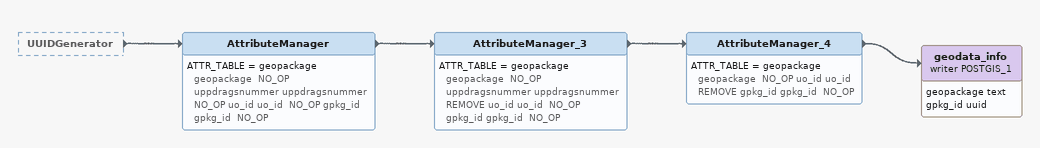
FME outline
UUIDGenerator [outside]
    -> AttributeManager
AttributeManager
    ATTR_TABLE = geopackage geopackage  NO_OP uppdragsnummer uppdragsnummer  NO_OP uo_id uo_id  NO_OP gpkg_id gpkg_id  NO_OP
    -> AttributeManager_3
AttributeManager_3
    ATTR_TABLE = geopackage geopackage  NO_OP uppdragsnummer uppdragsnummer  REMOVE uo_id uo_id  NO_OP gpkg_id gpkg_id  NO_OP
    -> AttributeManager_4
AttributeManager_4
    ATTR_TABLE = geopackage geopackage  NO_OP uo_id uo_id  REMOVE gpkg_id gpkg_id  NO_OP
    -> geodata_info (writer POSTGIS_1)
geodata_info (writer POSTGIS_1)
    attributes: geopackage text, gpkg_id uuid
